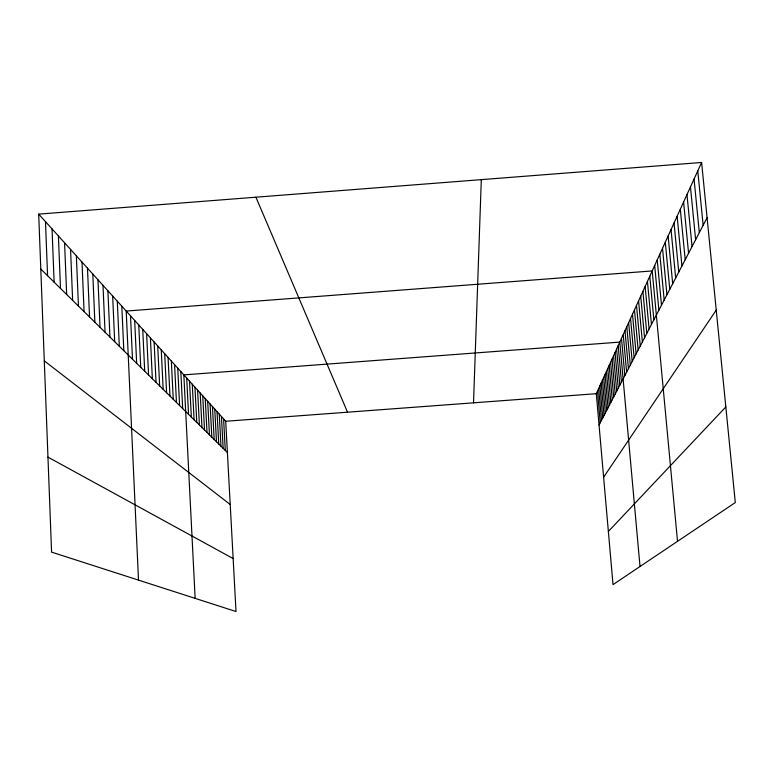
<?xml version="1.0" encoding="UTF-8"?>
<svg xmlns="http://www.w3.org/2000/svg" width="774" height="774" viewBox="0 0 774 774"><rect width="100%" height="100%" fill="white"/><g stroke="black" fill="none" stroke-linecap="round" stroke-linejoin="round"><path stroke-width="1.16" d="M473.524 402.828L481.302 179.636M701.612 162.472L735.3 502.549L613.018 584.622L596.299 393.695L701.612 162.472L38.7 214.127L51.577 552.123L236.012 611.528L225.708 421.259L38.7 214.127M599.047 425.061L707.078 217.717M603.614 477.219L716.231 310.103M608.364 531.467L725.828 406.931M225.708 421.259L596.299 393.695M47.959 457.115L233.138 558.557M44.292 360.877L230.217 504.503M40.79 269.052L227.401 452.529M255.923 197.206L347.526 412.194M697.771 170.89L703.14 225.282M694.065 179.046L699.319 232.606M690.466 186.94L695.623 239.698M686.983 194.593L692.043 246.577M683.597 202.014L688.57 253.243M680.317 209.212L685.203 259.706M677.134 216.207L681.933 265.985M674.048 222.989L678.759 272.08M671.048 229.588L675.673 277.992M668.126 235.993L672.683 283.748M665.292 242.223L669.771 289.341M662.525 248.28L666.936 294.778M659.845 254.172L664.179 300.06M657.232 259.909L661.499 305.208M654.688 265.501L658.887 310.219M677.521 541.336L652.211 270.939L126.21 311.061L138.507 580.123M649.792 276.241L653.866 319.865M647.441 281.417L651.447 324.5M645.139 286.457L649.096 329.018M642.904 291.372L646.803 333.42M640.717 296.161L644.558 337.716M638.589 300.844L642.372 341.914M636.509 305.411L640.243 346.007M634.477 309.871L638.153 350.012M632.493 314.234L636.122 353.912M630.549 318.491L634.138 357.733M628.662 322.652L632.194 361.458M626.805 326.715L630.297 365.096M624.995 330.692L628.44 368.666M623.225 334.581L626.621 372.149M621.493 338.383L624.85 375.554M640.011 566.51L619.79 342.108L183.835 374.887L195.145 598.36M618.184 345.649L621.454 382.056M616.607 349.113L619.839 385.162M615.059 352.499L618.262 388.2M613.55 355.827L616.714 391.17M612.06 359.088L615.185 394.092M610.609 362.28L613.695 396.956M609.186 365.415L612.234 399.752M607.784 368.482L610.802 402.509M606.41 371.501L609.399 405.208M605.065 374.461L608.016 407.85M603.739 377.354L606.661 410.452M602.443 380.208L605.336 412.997M601.175 383.004L604.03 415.503M599.918 385.752L602.753 417.96M598.689 388.442L601.495 420.369M597.489 391.093L600.266 422.739M223.589 418.918L225.292 450.458M221.441 416.538L223.154 448.349M219.255 414.109L220.977 446.211M217.02 411.642L218.752 444.024M214.756 409.127L216.488 441.799M212.444 406.563L214.185 439.535M210.083 403.951L211.844 437.233M207.684 401.3L209.454 434.882M205.236 398.581L207.016 432.482M202.74 395.824L204.53 430.034M200.195 393.008L201.995 427.548M197.602 390.135L199.411 425.003M194.961 387.203L196.78 422.42M192.262 384.214L194.09 419.779M189.514 381.166L191.342 417.08M186.708 378.06L188.546 414.322M180.816 371.539L182.683 408.556M177.73 368.124L179.607 405.537M174.585 364.631L176.462 402.451M171.354 361.061L173.25 399.287M168.064 357.414L169.97 396.056M164.688 353.679L166.603 392.757M161.244 349.858L163.169 389.37M157.712 345.949L159.647 385.907M154.103 341.944L156.048 382.366M150.408 337.851L152.352 378.738M146.615 333.652L148.579 375.022M142.735 329.356L144.709 371.22M138.759 324.954L140.742 367.321M134.676 320.436L136.669 363.316M130.496 315.802L132.499 359.213M121.808 306.185L123.83 350.69M117.3 301.183L119.322 346.259M112.656 296.045L114.687 341.711M107.896 290.772L109.937 337.029M103 285.345L105.051 332.23M97.969 279.782L100.03 327.286M92.803 274.044L94.863 322.207M87.481 268.152L89.542 316.982M82.005 262.086L84.076 311.603M76.365 255.846L78.445 306.069M70.56 249.412L72.64 300.36M64.571 242.784L66.661 294.478M58.408 235.954L60.498 288.421M52.042 228.901L54.132 282.162M45.482 221.635L47.572 275.708"/></g></svg>
